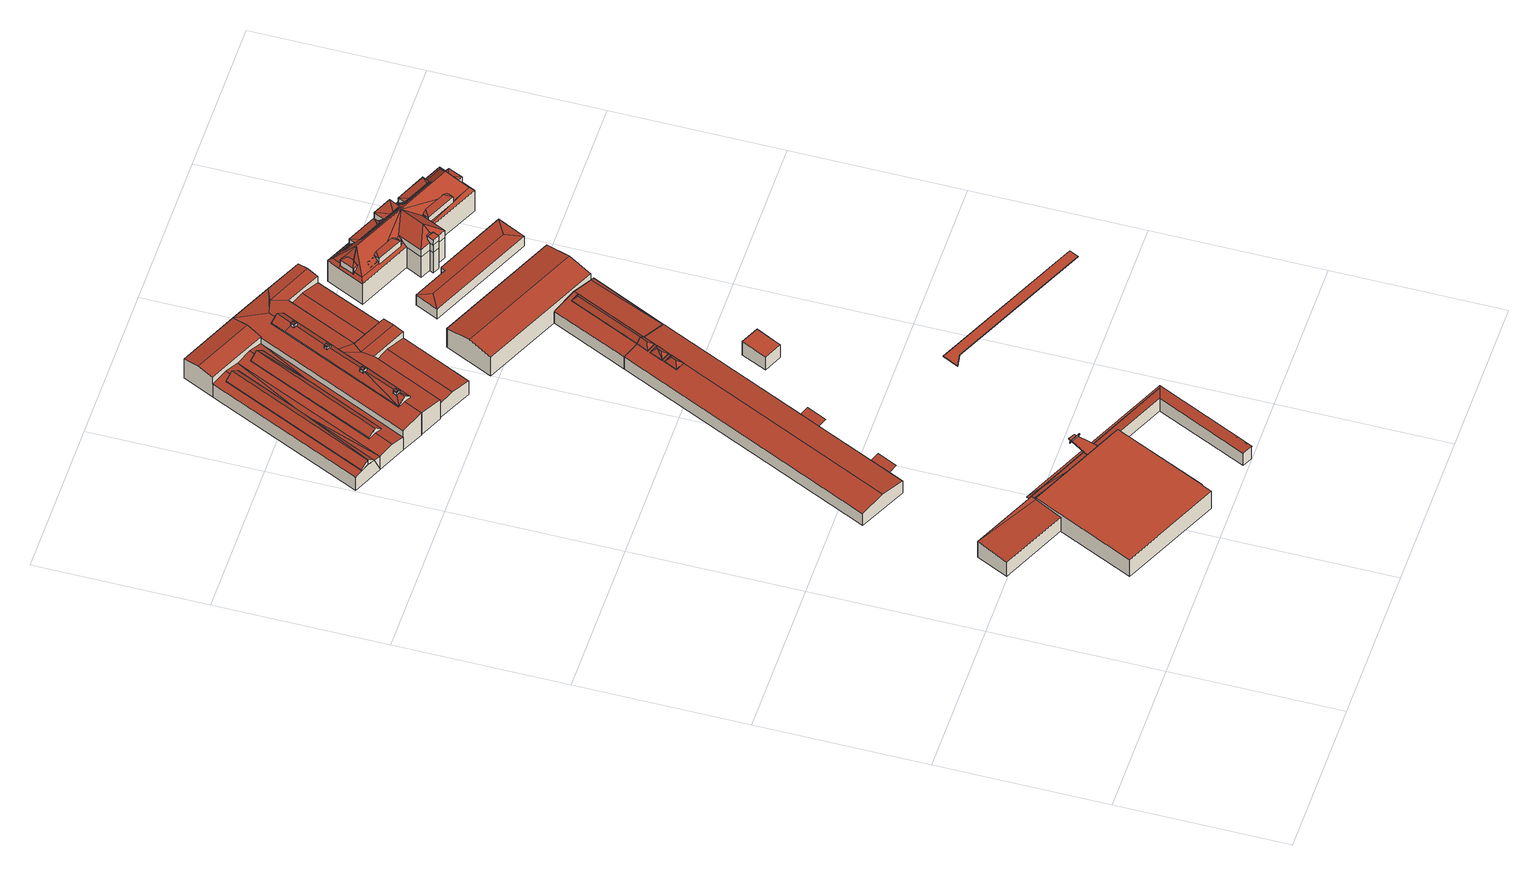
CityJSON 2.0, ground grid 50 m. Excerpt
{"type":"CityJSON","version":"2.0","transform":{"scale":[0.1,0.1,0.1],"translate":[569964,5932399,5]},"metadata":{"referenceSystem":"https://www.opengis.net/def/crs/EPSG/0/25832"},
"CityObjects":{
"building1":{"type":"Building","attributes":{"Grundfläche 2D":"223.556829","Grundhöhe NN":"5.683"},"geometry":[{"type":"Solid","lod":"3","boundaries":[[[[0,1,2]],[[3,4,1,0]],[[5,2,1,4,6]],[[0,2,5,7]],[[3,0,7,8]],[[4,3,8,6]],[[5,6,8,7]]]],"semantics":{"surfaces":[{"type":"RoofSurface"},{"type":"WallSurface"},{"type":"GroundSurface"}],"values":[[0,0,1,1,1,1,2]]}}]},
"building2":{"type":"Building","attributes":{"Grundfläche 2D":"1122.444234","Grundhöhe NN":"5.628"},"children":["building2-1"],"geometry":[{"type":"Solid","lod":"3","boundaries":[[[[9,10,11,12,13,14,15,16,17,18,19,20,21]],[[22,23,24,25,26,27]],[[10,9,28,29]],[[11,10,29,30]],[[12,11,30,31]],[[13,12,31,32]],[[14,13,32,33]],[[15,14,33,34]],[[35,17,16,15,34,36]],[[19,18,37,38]],[[20,19,38,39]],[[21,20,39,40]],[[9,21,40,28]],[[27,26,41,42]],[[22,27,42,43]],[[23,22,43,44]],[[24,23,44,45]],[[45,46,25,24],[35,37,18,17]],[[26,25,46,41]],[[31,30,29,28,40,39,38,37,35,36,34,33,32]],[[42,41,46,45,44,43]]]],"semantics":{"surfaces":[{"type":"RoofSurface"},{"type":"WallSurface"},{"type":"GroundSurface"}],"values":[[0,0,1,1,1,1,1,1,1,1,1,1,1,1,1,1,1,1,1,2,2]]}}]},
"building2-1":{"type":"BuildingInstallation","parents":["building2"],"geometry":[{"type":"MultiSurface","lod":"3","boundaries":[[[47,48,49,50]],[[13,14,47,50]],[[14,15,19,20,48,47]],[[20,21,49,48]],[[21,9,12,13,50,49]]],"semantics":{"surfaces":[{"type":"RoofSurface"},{"type":"WallSurface"}],"values":[0,1,1,1,1]}}]},
"building3":{"type":"Building","attributes":{"Grundfläche 2D":"229.775577","Grundhöhe NN":"5.667"},"geometry":[{"type":"MultiSurface","lod":"3","boundaries":[[[51,52,53]],[[51,54,55,52]],[[56,54,51,57,58,59]],[[59,58,57,60,61,62,63]],[[57,51,53,64,65]],[[66,61,60,57,65,67]],[[62,61,66,68]],[[58,62,68,69]],[[55,58,69,70]],[[64,53,52,55,70]],[[69,68,66,67,65,64,70]],[[63,62,58,59]],[[58,56,59]]],"semantics":{"surfaces":[{"type":"RoofSurface"},{"type":"WallSurface"},{"type":"GroundSurface"}],"values":[0,0,0,0,1,1,1,1,1,1,2,0,0]}}]},
"building4":{"type":"Building","attributes":{"Grundfläche 2D":"1345.569376","Grundhöhe NN":"5.617"},"geometry":[{"type":"MultiSurface","lod":"3","boundaries":[[[71,72,73,74]],[[71,74,75]],[[76,77,78,79]],[[80,81,82,83,84,85,86,87,88,89,90,91,92,93,81,94]],[[86,81,87]],[[89,95,81,93,90]],[[81,95,87]],[[96,97,98,94,81,86,99,100,101]],[[100,102,103,101]],[[96,104,105,106,107,97]],[[72,108,73]],[[71,75,108]],[[72,71,108]],[[77,109,78]],[[76,79,110]],[[77,76,110,109]],[[111,112,113]],[[111,114,115,112]],[[114,111,113,116]],[[74,73,93,92]],[[92,91,75,74]],[[108,75,91,90]],[[73,108,90,93]],[[79,78,87,95]],[[110,79,95,89]],[[89,88,109,110]],[[88,87,78,109]],[[113,112,82,81]],[[116,113,81,80]],[[80,83,115,114,116]],[[112,115,83,82]],[[80,94,117,118]],[[84,83,80,118,119]],[[94,98,120,117]],[[85,84,119,121]],[[99,86,85,121,122]],[[98,97,96,101,100,99,122,120]],[[118,117,120,122,121,119]]],"semantics":{"surfaces":[{"type":"RoofSurface"},{"type":"WallSurface"},{"type":"GroundSurface"}],"values":[0,0,0,0,0,0,0,0,0,0,0,0,0,0,0,0,0,0,0,1,1,1,1,1,1,1,1,1,1,1,1,1,1,1,1,1,1,2]}}]},
"building5":{"type":"Building","attributes":{"Grundfläche 2D":"2780.672027","Grundhöhe NN":"5.609"},"children":["building5-1","building5-2","building5-3","building5-4","building5-5","building5-6","building5-7","building5-8"],"geometry":[{"type":"MultiSurface","lod":"3","boundaries":[[[123,124,125,126,127]],[[123,128,129,124]],[[130,124,129]],[[131,132,133,134,135]],[[134,133,136,137,138,139,140,141,142]],[[143,144,132,131,145,139,138]],[[146,147,148,149,150,151,152,153,154,155]],[[155,156,157,146]],[[157,158,159,146]],[[146,159,160,147]],[[160,159,161,162,163,164,165]],[[161,166,167,162]],[[167,168,169,162]],[[170,163,169]],[[163,162,169]],[[171,172,152,151,173,174,175,164,163,170,176,177]],[[178,179,180,181,182,183,184]],[[185,180,179,186,187]],[[188,189,190,191,192,193,194,195,196,197,198,199,200,201,202,203,204,205,206,207,208,209,184,183,210]],[[183,182,210]],[[211,187,186,190,189]],[[212,195,194,213,214]],[[215,214,179,178,216,217,218,206,205,219,220,221,222,223,201,200,224,225,226,227,228]],[[214,215,212]],[[229,230,231,232]],[[230,233,234,231]],[[235,236,232,231]],[[137,136,237]],[[238,237,136,239,240]],[[241,242,243,244,240,239,245,246,247]],[[247,248,241]],[[248,249,250,241]],[[237,251,250,249,252,253,137]],[[254,255,256,257]],[[258,255,254,259]],[[260,261,170,262]],[[263,264,265,176,261,260]],[[266,267,268,269]],[[270,267,266,271]],[[123,127,140,139,145,128]],[[145,131,129,128]],[[130,129,131,135]],[[124,130,135,134,142,125]],[[140,127,126,125,142,141]],[[151,150,190,186,179,173]],[[148,147,160,165,193,192,191,190,150,149]],[[165,164,175,213,194,193]],[[173,179,214,213,175,174]],[[230,229,238,240,244,233]],[[242,234,233,244,243]],[[231,234,242,241]],[[241,250,251,236,235,231]],[[232,236,251,237]],[[229,232,237,238]],[[144,143,138,137,272,273]],[[257,256,274,275]],[[260,262,276,277,245,263]],[[136,133,132,177,176,265,264,263,245,239]],[[261,176,170]],[[170,278,276,262]],[[177,132,144,171]],[[171,144,273,279,172]],[[152,172,279,280]],[[153,152,280,281]],[[155,154,153,281,282,270,271]],[[156,155,271,266,269]],[[158,157,156,269,283,274,256]],[[159,158,256,255,258]],[[159,258,259,161]],[[166,161,259,254,257]],[[167,166,257,275,284,168]],[[170,169,168,284,278]],[[269,268,285,283]],[[285,268,267,270,282]],[[246,245,277,286]],[[137,253,272]],[[287,288,272,252,249,248,247,246,286,289]],[[272,253,252]],[[288,287,289,286,277,276,278,284,275,274,283,285,282,281,280,279,273,272]]],"semantics":{"surfaces":[{"type":"RoofSurface"},{"type":"WallSurface"},{"type":"GroundSurface"}],"values":[0,0,0,0,0,0,0,0,0,0,0,0,0,0,0,0,0,0,0,0,0,0,0,0,0,0,0,0,0,0,0,0,0,0,0,0,0,0,0,1,1,1,1,1,1,1,1,1,1,1,1,1,1,1,1,1,1,1,1,1,1,1,1,1,1,1,1,1,1,1,1,1,1,1,1,1,1,1,2]}}]},
"building5-1":{"type":"BuildingInstallation","parents":["building5"],"geometry":[{"type":"MultiSurface","lod":"3","boundaries":[[[290,291,292,293,294]],[[295,296,290,294,297]],[[298,297,294,293,299]],[[300,296,295,297,298,301]],[[302,291,290,296,300]],[[299,293,292,291,302,303]]],"semantics":{"surfaces":[{"type":"RoofSurface"},{"type":"WallSurface"}],"values":[0,0,1,1,1,1]}}]},
"building5-2":{"type":"BuildingInstallation","parents":["building5"],"geometry":[{"type":"MultiSurface","lod":"3","boundaries":[[[304,305,306,307,308,309,310],[300,301,298,299,303,302]],[[218,305,304,310,207,206]],[[216,307,306,305,218,217]],[[307,216,178]],[[209,308,307,178,184]],[[207,310,309,308,209,208]]],"semantics":{"surfaces":[{"type":"RoofSurface"},{"type":"WallSurface"}],"values":[0,1,1,1,1,1]}}]},
"building5-3":{"type":"BuildingInstallation","parents":["building5"],"geometry":[{"type":"MultiSurface","lod":"3","boundaries":[[[311,312,313,314,315,316,317],[318,319,320,321,322,323,324]],[[196,195,212,215,312,311,198,197]],[[227,226,225,224,316,315,314,313,312,215,228]],[[199,317,316,224,200]],[[311,317,199,198]]],"semantics":{"surfaces":[{"type":"RoofSurface"},{"type":"WallSurface"}],"values":[0,1,1,1,1]}}]},
"building5-4":{"type":"BuildingInstallation","parents":["building5"],"geometry":[{"type":"MultiSurface","lod":"3","boundaries":[[[325,326,327,328,329,330,331,332,333],[334,335,336,337,338,339,340,341,342]],[[181,327,326,325,210,182]],[[180,329,328,327,181,343]],[[180,185,329]],[[211,331,330,329,185,187]],[[332,331,211,189]],[[210,325,333,332,189,188]]],"semantics":{"surfaces":[{"type":"RoofSurface"},{"type":"WallSurface"}],"values":[0,1,1,1,1,1,1]}}]},
"building5-5":{"type":"BuildingInstallation","parents":["building5"],"geometry":[{"type":"MultiSurface","lod":"3","boundaries":[[[344,345,346,347,348,349],[350,351,352,353,354]],[[223,349,348,202,201]],[[223,222,349]],[[222,221,349]],[[219,345,344,349,221,220]],[[346,345,219,205]],[[203,347,346,205,204]],[[348,347,203,202]]],"semantics":{"surfaces":[{"type":"RoofSurface"},{"type":"WallSurface"}],"values":[0,1,1,1,1,1,1,1]}}]},
"building5-6":{"type":"BuildingInstallation","parents":["building5"],"geometry":[{"type":"MultiSurface","lod":"3","boundaries":[[[355,356,357,358,359]],[[358,357,360,361,362]],[[363,362,361]],[[320,360,357,356,321]],[[363,318,324,362]],[[323,359,358,362,324]],[[321,356,355,359,323,322]],[[361,360,320,319]],[[363,361,319,318]]],"semantics":{"surfaces":[{"type":"RoofSurface"},{"type":"WallSurface"}],"values":[0,0,0,1,1,1,1,1,1]}}]},
"building5-7":{"type":"BuildingInstallation","parents":["building5"],"geometry":[{"type":"MultiSurface","lod":"3","boundaries":[[[364,365,366,367]],[[366,365,368,369,370]],[[352,368,365,364,353]],[[354,367,366,370,350]],[[350,370,369,368,352,351]],[[364,367,354,353]]],"semantics":{"surfaces":[{"type":"RoofSurface"},{"type":"WallSurface"}],"values":[0,0,1,1,1,1]}}]},
"building5-8":{"type":"BuildingInstallation","parents":["building5"],"geometry":[{"type":"MultiSurface","lod":"3","boundaries":[[[371,372,373,374,375,376]],[[374,373,377,378,379]],[[337,377,373,372,339,338]],[[379,335,334,374]],[[374,334,342,375]],[[376,375,342,341]],[[339,372,371,376,341,340]],[[335,379,378,377,337,336]]],"semantics":{"surfaces":[{"type":"RoofSurface"},{"type":"WallSurface"}],"values":[0,0,1,1,1,1,1,1]}}]},
"building6":{"type":"Building","attributes":{"Grundfläche 2D":"49.546944","Grundhöhe NN":"5.622"},"geometry":[{"type":"Solid","lod":"3","boundaries":[[[[380,381,382,383]],[[384,385,383,382]],[[385,386,380,383]],[[386,387,381,380]],[[387,384,382,381]],[[387,386,385,384]]]],"semantics":{"surfaces":[{"type":"RoofSurface"},{"type":"WallSurface"},{"type":"GroundSurface"}],"values":[[0,1,1,1,1,2]]}}]},
"building7":{"type":"Building","attributes":{"Grundfläche 2D":"393.162355","Grundhöhe NN":"5.571"},"geometry":[{"type":"Solid","lod":"3","boundaries":[[[[388,389,115,114]],[[390,388,114,116]],[[388,390,389]],[[80,94,391,392,393,84,83,394,395]],[[396,397,392,391,94]],[[98,398,396]],[[398,397,396]],[[83,80,116,114,115]],[[390,116,80,395]],[[395,394,389,390]],[[115,389,394,83]],[[80,83,84,119,118]],[[94,80,118,117]],[[98,396,94,117,120]],[[398,98,120,399]],[[393,392,397,398,399,400]],[[84,393,400,119]],[[120,117,118,119,400,399]]]],"semantics":{"surfaces":[{"type":"RoofSurface"},{"type":"WallSurface"},{"type":"GroundSurface"}],"values":[[0,0,0,0,0,0,0,1,1,1,1,1,1,1,1,1,1,2]]}}]},
"building8":{"type":"Building","attributes":{"Grundfläche 2D":"158.220323","Grundhöhe NN":"11.108"},"geometry":[{"type":"Solid","lod":"3","boundaries":[[[[401,402,403,404,405]],[[401,405,406,407]],[[402,401,407,408]],[[403,402,408,409]],[[404,403,409,410]],[[405,404,410,406]],[[410,409,408,407,406]]]],"semantics":{"surfaces":[{"type":"RoofSurface"},{"type":"WallSurface"},{"type":"GroundSurface"}],"values":[[0,1,1,1,1,1,2]]}}]},
"building9":{"type":"Building","attributes":{"Grundfläche 2D":"624.487000","Grundhöhe NN":"5.607"},"geometry":[{"type":"Solid","lod":"3","boundaries":[[[[411,412,413,414]],[[413,415,416,414]],[[412,411,417,418]],[[415,413,412,418,419]],[[416,415,419,420]],[[417,411,414,416,420]],[[418,417,420,419]]]],"semantics":{"surfaces":[{"type":"RoofSurface"},{"type":"WallSurface"},{"type":"GroundSurface"}],"values":[[0,0,1,1,1,1,2]]}}]},
"building10":{"type":"Building","attributes":{"Grundfläche 2D":"300.097870","Grundhöhe NN":"5.500"},"geometry":[{"type":"Solid","lod":"3","boundaries":[[[[421,422,423,424]],[[422,425,423]],[[421,424,426]],[[422,421,426,427,428,425]],[[429,430,424,423]],[[430,431,426,424]],[[431,432,427,426]],[[432,433,428,427]],[[433,434,425,428]],[[434,429,423,425]],[[434,433,432,431,430,429]]]],"semantics":{"surfaces":[{"type":"RoofSurface"},{"type":"WallSurface"},{"type":"GroundSurface"}],"values":[[0,0,0,0,1,1,1,1,1,1,2]]}}]},
"building11":{"type":"Building","attributes":{"Grundfläche 2D":"614.192142","Grundhöhe NN":"5.825"},"children":["building11-1","building11-2","building11-3","building11-4","building11-5","building11-6","building11-7","building11-8","building11-9","building11-10","building11-11","building11-12","building11-13","building11-14","building11-15","building11-16","building11-17","building11-18","building11-19","building11-20","building11-21","building11-22","building11-23","building11-24","building11-25","building11-26","building11-27","building11-28","building11-29"],"geometry":[{"type":"MultiSurface","lod":"3","boundaries":[[[435,436,437,438,439]],[[440,441,442,443,444]],[[437,443,442,441,439,438]],[[445,446,447,448,449,450,451,452,453,454,455,456,457,458,444,443,437,436,459,460,461,462,463,464,465,466,467,468,469,470,471,472,473]],[[463,465,464]],[[470,469,468,467,474,475,476]],[[465,477,474,467,466]],[[478,479,463,462]],[[463,479,465]],[[479,477,465]],[[480,481,482,483,484,485,486,487]],[[488,445,489,490]],[[445,473,491]],[[445,491,489]],[[459,489,491,492,460]],[[493,494,495,445,488]],[[496,497,498,499,494,493,487,486]],[[500,501,502,503,504]],[[505,448,447,506,507,508,509,510,511]],[[512,513,514,482,481,515,516,517]],[[518,519,520,521,522,523,447,446,486,485,524,525,526,527,517,516,528,529]],[[523,506,447]],[[446,445,495,530]],[[531,446,530,532]],[[531,533,446]],[[496,486,446,533,534,535]],[[536,456,455,537,538]],[[454,453,539,538,537,455]],[[539,453,452]],[[508,507,506,523,522,540,541]],[[542,540,522,521]],[[541,509,508]],[[543,544,513,512,545,546]],[[517,527,526,547,546,545,512]],[[547,526,525]],[[548,549,550,535,534,533]],[[551,552,548,533,531,532]],[[553,551,532,530]],[[554,555,556,557,500,504,558,559,560]],[[561,518,529,562,504,503]],[[563,558,504,562,516,515]],[[564,565,566,567,568]],[[569,564,568,570]],[[571,569,570]],[[572,505,573,574]],[[575,520,519,573,505,511,576]],[[577,578,579,580,505,572]],[[577,581,449,578]],[[449,582,578]],[[583,458,457,584,585,450,449,581]],[[565,564,569,571,582,449,448,505,580,566]],[[439,586,490,489,459,436,435]],[[458,583,587,441,440,444]],[[587,586,439,441]],[[584,457,456,536,538]],[[450,585,539,452,451]],[[585,584,538,539]],[[575,576,541,540]],[[511,510,509,541,576]],[[520,575,540,542,521]],[[514,513,544,543,546,483,482]],[[525,524,485,484,547]],[[484,483,546,547]],[[551,553,530,495,494]],[[494,499,552,551]],[[499,498,548,552]],[[549,548,498,497]],[[535,550,549,497,496]],[[588,589,590,559]],[[590,589,591,592]],[[592,591,593,502]],[[593,594,503,502]],[[503,594,574,573,519,518,561]],[[562,529,528]],[[516,562,528]],[[563,515,481,480,595,558]],[[595,588,559,558]],[[491,473,472,471,470,476,475,474]],[[460,492,477,479,478,462,461]],[[492,491,474,477]],[[568,567,566,580,579]],[[579,578,570,568]],[[571,570,578,582]],[[596,597,598,599,586,587,600,601]],[[595,480,602,603]],[[588,595,603,604]],[[589,588,604,605]],[[591,589,605,606]],[[593,591,606,607]],[[594,593,607,608]],[[574,594,608,609]],[[572,574,609,610]],[[581,577,572,610,611]],[[583,581,611,612]],[[587,583,612,596,601,600]],[[586,599,598,597,613,490]],[[488,490,613,614]],[[487,493,488,614,615]],[[480,487,615,602]],[[609,608,607,606,605,604,603,602,615,614,613,597,596,612,611,610]]],"semantics":{"surfaces":[{"type":"RoofSurface"},{"type":"WallSurface"},{"type":"GroundSurface"}],"values":[0,0,0,0,0,0,0,0,0,0,0,0,0,0,0,0,0,0,0,0,0,0,0,0,0,0,0,0,0,0,0,0,0,0,0,0,0,0,0,0,0,0,0,0,0,0,0,0,0,0,0,1,1,1,1,1,1,1,1,1,1,1,1,1,1,1,1,1,1,1,1,1,1,1,1,1,1,1,1,1,1,1,1,1,1,1,1,1,1,1,1,1,1,1,1,1,1,1,1,2]}}]},
"building11-1":{"type":"BuildingInstallation","parents":["building11"],"geometry":[{"type":"MultiSurface","lod":"3","boundaries":[[[616,617,618,619,620]],[[621,622,617,616]],[[622,623,618,617]],[[623,624,619,618]],[[624,625,621,616,620,619]]],"semantics":{"surfaces":[{"type":"RoofSurface"},{"type":"WallSurface"}],"values":[0,1,1,1,1]}}]},
"building11-2":{"type":"BuildingInstallation","parents":["building11"],"geometry":[{"type":"MultiSurface","lod":"3","boundaries":[[[626,627,628,629,630]],[[630,631,632,627,626]],[[632,633,628,627]],[[633,634,629,628]],[[634,631,630,629]]],"semantics":{"surfaces":[{"type":"RoofSurface"},{"type":"WallSurface"}],"values":[0,1,1,1,1]}}]},
"building11-3":{"type":"BuildingInstallation","parents":["building11"],"geometry":[{"type":"MultiSurface","lod":"3","boundaries":[[[635,636,637,638]],[[639,640,635,638]],[[641,636,635,640]],[[641,642,637,636]],[[638,637,642,639]]],"semantics":{"surfaces":[{"type":"RoofSurface"},{"type":"WallSurface"}],"values":[0,1,1,1,1]}}]},
"building11-4":{"type":"BuildingInstallation","parents":["building11"],"geometry":[{"type":"MultiSurface","lod":"3","boundaries":[[[643,644,645,646,647,648,649]],[[650,651,649,648,647,646,652,653]],[[643,649,651,654]],[[646,645,655,652]],[[645,644,656,655]],[[644,643,654,656]]],"semantics":{"surfaces":[{"type":"RoofSurface"},{"type":"WallSurface"}],"values":[0,1,1,1,1,1]}}]},
"building11-5":{"type":"BuildingInstallation","parents":["building11"],"geometry":[{"type":"MultiSurface","lod":"3","boundaries":[[[657,658,659,660,661]],[[658,657,662,663]],[[663,664,659,658]],[[661,660,659,664,665,666]],[[666,662,657,661]]],"semantics":{"surfaces":[{"type":"RoofSurface"},{"type":"WallSurface"}],"values":[0,1,1,1,1]}}]},
"building11-6":{"type":"BuildingInstallation","parents":["building11"],"geometry":[{"type":"MultiSurface","lod":"3","boundaries":[[[667,668,669,670]],[[669,668,671,672]],[[670,669,672,673]],[[667,670,673,674]],[[668,667,674,671]]],"semantics":{"surfaces":[{"type":"RoofSurface"},{"type":"WallSurface"}],"values":[0,1,1,1,1]}}]},
"building11-7":{"type":"BuildingInstallation","parents":["building11"],"geometry":[{"type":"MultiSurface","lod":"3","boundaries":[[[675,676,677,678]],[[678,677,679,680]],[[675,678,680,681]],[[676,675,681,682]],[[677,676,682,679]]],"semantics":{"surfaces":[{"type":"RoofSurface"},{"type":"WallSurface"}],"values":[0,1,1,1,1]}}]},
"building11-8":{"type":"BuildingInstallation","parents":["building11"],"geometry":[{"type":"MultiSurface","lod":"3","boundaries":[[[683,684,685,686]],[[559,590,684,683,560]],[[590,592,685,684]],[[686,685,592,502,501]],[[683,686,501,500,687,688,554,560]],[[500,557,687]]],"semantics":{"surfaces":[{"type":"RoofSurface"},{"type":"WallSurface"}],"values":[0,1,1,1,1,1]}}]},
"building11-9":{"type":"BuildingInstallation","parents":["building11"],"geometry":[{"type":"MultiSurface","lod":"3","boundaries":[[[689,690,691,692,693]],[[694,691,690,689,695,691]],[[693,692,696,697]],[[689,693,697,695]],[[692,691,694,696]]],"semantics":{"surfaces":[{"type":"RoofSurface"},{"type":"WallSurface"}],"values":[0,1,1,1,1]}}]},
"building11-10":{"type":"BuildingInstallation","parents":["building11"],"geometry":[{"type":"MultiSurface","lod":"3","boundaries":[[[698,699,700,701,702,703,704,705,706]],[[704,707,708,706,705]],[[709,700,699,698,706,708,710]],[[711,712,713,707,704,703,702,701]],[[709,711,701,700]]],"semantics":{"surfaces":[{"type":"RoofSurface"},{"type":"WallSurface"}],"values":[0,1,1,1,1]}}]},
"building11-11":{"type":"BuildingInstallation","parents":["building11"],"geometry":[{"type":"MultiSurface","lod":"3","boundaries":[[[714,715,716,717,718,719]],[[720,717,716,715,721,717]],[[722,719,718,717,720,723]],[[714,719,722,724]],[[715,714,724,721]]],"semantics":{"surfaces":[{"type":"RoofSurface"},{"type":"WallSurface"}],"values":[0,1,1,1,1]}}]},
"building11-12":{"type":"BuildingInstallation","parents":["building11"],"geometry":[{"type":"MultiSurface","lod":"3","boundaries":[[[725,726,727,728,729]],[[730,731,728,727]],[[732,733,726,725]],[[733,730,727,726]],[[731,734,732,725,729,728]]],"semantics":{"surfaces":[{"type":"RoofSurface"},{"type":"WallSurface"}],"values":[0,1,1,1,1]}}]},
"building11-13":{"type":"BuildingInstallation","parents":["building11"],"geometry":[{"type":"MultiSurface","lod":"3","boundaries":[[[735,736,737,738,739,740]],[[736,735,740,741,742]],[[742,743,737,736]],[[737,743,744,739,738]],[[740,739,744,741]]],"semantics":{"surfaces":[{"type":"RoofSurface"},{"type":"WallSurface"}],"values":[0,1,1,1,1]}}]},
"building11-14":{"type":"BuildingInstallation","parents":["building11"],"geometry":[{"type":"MultiSurface","lod":"3","boundaries":[[[745,746,747,748]],[[749,750,747,746]],[[751,749,746,745]],[[750,752,748,747]],[[752,751,745,748]]],"semantics":{"surfaces":[{"type":"RoofSurface"},{"type":"WallSurface"}],"values":[0,1,1,1,1]}}]},
"building11-15":{"type":"BuildingInstallation","parents":["building11"],"geometry":[{"type":"MultiSurface","lod":"3","boundaries":[[[753,754,755,756]],[[754,753,757,758]],[[756,755,759,760]],[[753,756,760,757]],[[755,754,758,759]]],"semantics":{"surfaces":[{"type":"RoofSurface"},{"type":"WallSurface"}],"values":[0,1,1,1,1]}}]},
"building11-16":{"type":"BuildingInstallation","parents":["building11"],"geometry":[{"type":"MultiSurface","lod":"3","boundaries":[[[761,762,763,764,765,766]],[[767,768,764,763]],[[766,769,770,762,761]],[[770,767,763,762]],[[764,768,769,766,765]]],"semantics":{"surfaces":[{"type":"RoofSurface"},{"type":"WallSurface"}],"values":[0,1,1,1,1]}}]},
"building11-17":{"type":"BuildingInstallation","parents":["building11"],"geometry":[{"type":"MultiSurface","lod":"3","boundaries":[[[771,772,773,774,775,776,777,778,779]],[[780,781,782,775,774,773]],[[782,783,776,775]],[[783,784,785,779,778,777,776]],[[785,786,780,773,772,771,779]]],"semantics":{"surfaces":[{"type":"RoofSurface"},{"type":"WallSurface"}],"values":[0,1,1,1,1]}}]},
"building11-18":{"type":"BuildingInstallation","parents":["building11"],"geometry":[{"type":"MultiSurface","lod":"3","boundaries":[[[787,788,789,790,791]],[[792,793,790,789]],[[793,794,791,790]],[[789,788,795,792]],[[788,787,791,794,796,795]]],"semantics":{"surfaces":[{"type":"RoofSurface"},{"type":"WallSurface"}],"values":[0,1,1,1,1]}}]},
"building11-19":{"type":"BuildingInstallation","parents":["building11"],"geometry":[{"type":"MultiSurface","lod":"3","boundaries":[[[797,798,799,800]],[[798,797,801,802]],[[802,803,799,798]],[[803,804,800,799]],[[804,801,797,800]]],"semantics":{"surfaces":[{"type":"RoofSurface"},{"type":"WallSurface"}],"values":[0,1,1,1,1]}}]},
"building11-20":{"type":"BuildingInstallation","parents":["building11"],"geometry":[{"type":"MultiSurface","lod":"3","boundaries":[[[805,806,807,808]],[[809,810,808,807]],[[810,811,805,808]],[[811,812,806,805]],[[812,809,807,806]]],"semantics":{"surfaces":[{"type":"RoofSurface"},{"type":"WallSurface"}],"values":[0,1,1,1,1]}}]},
"building11-21":{"type":"BuildingInstallation","parents":["building11"],"geometry":[{"type":"MultiSurface","lod":"3","boundaries":[[[813,814,815,816,817,818]],[[819,817,816,815,820,821]],[[818,817,819,822]],[[823,814,813,818,822,464]],[[815,814,823,820]]],"semantics":{"surfaces":[{"type":"RoofSurface"},{"type":"WallSurface"}],"values":[0,1,1,1,1]}}]},
"building11-22":{"type":"BuildingInstallation","parents":["building11"],"geometry":[{"type":"MultiSurface","lod":"3","boundaries":[[[824,825,826,827,828]],[[827,826,829,830]],[[826,825,831,829]],[[832,824,828,827,830,833]],[[825,824,832,831]]],"semantics":{"surfaces":[{"type":"RoofSurface"},{"type":"WallSurface"}],"values":[0,1,1,1,1]}}]},
"building11-23":{"type":"BuildingInstallation","parents":["building11"],"geometry":[{"type":"MultiSurface","lod":"3","boundaries":[[[834,835,836]],[[836,837,838,834]],[[839,840,837,836]],[[840,841,838,837]],[[841,835,834,838]],[[835,842,835,834]],[[842,839,836,835]]],"semantics":{"surfaces":[{"type":"RoofSurface"},{"type":"WallSurface"}],"values":[0,0,1,1,1,1,1]}}]},
"building11-24":{"type":"BuildingInstallation","parents":["building11"],"geometry":[{"type":"MultiSurface","lod":"3","boundaries":[[[843,844,845,846,847]],[[848,849,843,847]],[[849,850,844,843]],[[844,850,851,846,845]],[[851,848,847,846]]],"semantics":{"surfaces":[{"type":"RoofSurface"},{"type":"WallSurface"}],"values":[0,1,1,1,1]}}]},
"building11-25":{"type":"BuildingInstallation","parents":["building11"],"geometry":[{"type":"MultiSurface","lod":"3","boundaries":[[[852,853,854,855,856]],[[857,854,853,852,858,852]],[[855,854,857,859]],[[856,855,859,860]],[[852,856,860,858]]],"semantics":{"surfaces":[{"type":"RoofSurface"},{"type":"WallSurface"}],"values":[0,1,1,1,1]}}]},
"building11-26":{"type":"BuildingInstallation","parents":["building11"],"geometry":[{"type":"MultiSurface","lod":"3","boundaries":[[[861,862,863,864]],[[861,864,865,866]],[[862,861,866,867]],[[864,863,868,865]],[[863,862,867,868]]],"semantics":{"surfaces":[{"type":"RoofSurface"},{"type":"WallSurface"}],"values":[0,1,1,1,1]}}]},
"building11-27":{"type":"BuildingInstallation","parents":["building11"],"geometry":[{"type":"MultiSurface","lod":"3","boundaries":[[[869,870,871,872,873,874]],[[869,874,875,876]],[[872,871,877,878]],[[875,874,873,872,878,879]],[[877,871,870,869,876,880]]],"semantics":{"surfaces":[{"type":"RoofSurface"},{"type":"WallSurface"}],"values":[0,1,1,1,1]}}]},
"building11-28":{"type":"BuildingInstallation","parents":["building11"],"geometry":[{"type":"MultiSurface","lod":"3","boundaries":[[[688,687,556,555]],[[557,556,687]],[[555,554,688]]],"semantics":{"surfaces":[{"type":"RoofSurface"},{"type":"WallSurface"}],"values":[0,1,1]}}]},
"building11-29":{"type":"BuildingInstallation","parents":["building11"],"geometry":[{"type":"MultiSurface","lod":"3","boundaries":[[[600,881,882,883]],[[882,884,885,883]],[[884,886,887,885]],[[886,888,889,887]],[[890,599,889,888]],[[883,885,887,889,599,598,601,600]],[[890,888,886,884,882,881,891,892]],[[601,891,881,600]],[[599,890,892,598]],[[892,891,601,598]]],"semantics":{"surfaces":[{"type":"RoofSurface"},{"type":"WallSurface"},{"type":"OuterCeilingSurface"}],"values":[0,0,0,0,0,1,1,1,1,2]}}]}
},
"vertices":[
[249,598,68],[438,493,68],[445,507,68],[205,504,62],[401,413,62],[445,507,7],[401,413,7],[249,598,7],[205,504,7],
[689,453,67],[692,463,67],[673,472,67],[667,463,67],[660,466,67],[659,464,67],[665,461,67],[665,460,67],[630,405,67],[669,387,67],[688,450,67],[695,448,67],[696,450,67],[610,85,73],[611,84,73],[737,355,73],[438,493,73],[298,191,73],[595,53,73],[689,453,65],[692,463,65],[673,472,65],[667,463,65],[660,466,65],[659,464,65],[665,461,65],[630,405,65],[665,460,65],[669,387,65],[688,450,65],[695,448,65],[696,450,65],[298,191,6],[595,53,6],[610,85,6],[611,84,6],[737,355,6],[438,493,6],
[659,464,70],[695,448,70],[696,450,70],[660,466,70],
[630,405,56],[445,507,55],[438,493,56],[452,523,53],[448,515,54],[931,301,53],[889,285,56],[929,296,53],[936,299,53],[889,284,56],[765,16,56],[795,2,53],[798,1,53],[438,493,7],[889,285,7],[765,16,7],[889,284,7],[795,2,7],[929,296,7],[448,515,7],
[658,1609,79],[652,1594,79],[661,1577,67],[679,1615,67],[654,1627,63],[638,1563,79],[631,1548,79],[639,1530,67],[657,1569,67],[698,1658,65],[682,1622,65],[657,1634,61],[674,1669,61],[627,1691,52],[270,922,52],[341,888,65],[639,1530,65],[615,1542,61],[633,1580,61],[636,1588,61],[654,1627,61],[679,1615,65],[661,1577,65],[699,1658,65],[657,1569,65],[538,1123,52],[565,1182,52],[770,1624,52],[413,855,52],[433,897,52],[460,956,52],[457,886,58],[484,944,58],[540,1123,53],[562,1112,58],[589,1171,58],[567,1181,53],[636,1588,63],[615,1542,63],[633,1580,63],[673,1641,79],[657,1634,63],[682,1622,67],[684,1664,79],[674,1669,63],[698,1658,67],[699,1658,6],[698,1658,6],[627,1691,6],[770,1624,6],[270,922,6],[413,855,6],
[165,2243,84],[342,2624,84],[320,2634,65],[235,2452,65],[143,2253,65],[186,2233,65],[289,2454,65],[363,2614,65],[289,2454,61],[392,2628,57],[352,2647,66],[341,2624,66],[363,2614,61],[308,2667,57],[95,2208,57],[139,2188,65],[165,2243,65],[143,2253,61],[235,2452,62],[320,2634,62],[161,2178,61],[179,2169,57],[186,2233,61],[418,2357,83],[397,2406,88],[367,2342,88],[361,2328,88],[294,2184,88],[273,2194,92],[247,2138,92],[314,2107,81],[316,2110,81],[413,2320,81],[520,2271,81],[535,2302,83],[550,2335,81],[443,2384,81],[403,2419,88],[540,2595,81],[522,2641,86],[474,2629,92],[462,2603,92],[484,2593,88],[645,2546,81],[660,2578,86],[674,2609,81],[566,2659,81],[437,2719,82],[179,2169,81],[246,2138,92],[251,2204,88],[421,2571,88],[440,2613,88],[394,2627,82],[392,2628,81],[330,2322,110],[251,2204,92],[276,2217,105],[280,2227,106],[286,2224,111],[287,2224,111],[331,2321,111],[275,2216,105],[273,2194,111],[281,2213,111],[291,2220,106],[288,2212,106],[294,2184,92],[361,2328,92],[403,2419,92],[484,2593,92],[462,2603,111],[439,2555,111],[440,2554,110],[443,2553,108],[445,2552,106],[440,2541,106],[434,2544,111],[389,2447,111],[396,2444,106],[390,2433,106],[388,2435,108],[384,2436,111],[336,2332,111],[342,2329,106],[341,2327,106],[337,2318,106],[292,2222,106],[287,2211,106],[434,2557,106],[440,2613,92],[421,2571,92],[433,2557,106],[325,2324,106],[329,2333,106],[330,2335,106],[378,2439,106],[382,2448,106],[383,2450,106],[388,2448,109],[388,2448,110],[428,2546,106],[429,2547,106],[430,2551,106],[431,2552,106],[432,2555,106],[275,2656,65],[253,2666,84],[51,2229,84],[178,2446,65],[231,2676,65],[28,2239,65],[52,2228,83],[72,2219,65],[178,2446,62],[275,2656,62],[265,2687,65],[254,2665,65],[51,2229,65],[28,2239,61],[130,2459,61],[231,2676,61],[217,2709,57],[4,2249,57],[50,2228,65],[51,2228,65],[52,2227,65],[52,2228,65],[72,2219,62],[73,2218,62],[95,2208,58],[588,2572,68],[491,2362,68],[550,2335,57],[645,2546,57],[443,2384,57],[540,2595,57],[238,2755,92],[415,2673,92],[259,2801,82],[217,2709,82],[308,2667,82],[392,2628,82],[461,2298,68],[363,2087,68],[421,2060,58],[520,2271,58],[316,2110,58],[413,2320,58],[95,2208,6],[179,2169,6],[550,2335,6],[645,2546,6],[259,2801,6],[217,2709,6],[437,2719,6],[246,2138,6],[247,2138,6],[314,2107,6],[316,2110,6],[520,2271,6],[674,2609,6],[421,2060,6],[4,2249,6],[51,2228,6],[52,2227,6],[50,2228,6],
[332,2322,120],[337,2320,118],[340,2328,118],[341,2329,118],[336,2331,120],[330,2332,118],[327,2325,118],[331,2333,118],[331,2333,116],[341,2329,116],[327,2325,116],[330,2332,116],[337,2320,116],[340,2328,116],
[336,2332,116],[330,2335,116],[329,2333,116],[325,2324,116],[337,2318,116],[341,2327,116],[342,2329,116],
[445,2552,116],[433,2557,116],[432,2555,116],[430,2551,116],[429,2547,116],[428,2546,116],[440,2541,116],[430,2547,116],[431,2550,116],[434,2556,116],[444,2551,116],[443,2550,116],[440,2542,116],[433,2545,116],
[292,2222,116],[286,2224,116],[280,2227,116],[279,2225,116],[275,2216,116],[281,2213,116],[287,2211,116],[288,2212,116],[291,2220,116],[282,2215,116],[277,2217,116],[280,2225,116],[281,2226,116],[286,2223,116],[291,2221,116],[290,2220,116],[287,2212,116],[282,2214,116],[279,2225,106],
[382,2448,116],[378,2439,116],[384,2436,116],[390,2433,116],[396,2444,116],[383,2450,116],[380,2439,116],[384,2447,116],[384,2448,116],[394,2444,116],[390,2435,116],
[443,2550,118],[444,2551,118],[439,2553,120],[435,2545,120],[440,2542,118],[434,2556,118],[431,2550,118],[433,2545,120],[430,2547,118],
[394,2444,118],[389,2446,120],[385,2437,120],[390,2435,118],[384,2448,118],[384,2447,118],[380,2439,118],
[290,2220,118],[291,2221,118],[286,2223,120],[282,2215,120],[282,2214,120],[287,2212,118],[281,2226,118],[280,2225,118],[277,2217,118],
[785,1305,55],[819,1380,58],[765,1405,58],[731,1330,55],[765,1405,6],[731,1330,6],[785,1305,6],[819,1380,6],
[776,1863,79],[772,1880,63],[796,1869,67],[797,1869,65],[803,1883,65],[731,1916,52],[772,1880,61],[796,1869,65],[768,1626,53],[864,1854,55],[875,1849,52],[875,1849,6],[731,1916,6],
[842,830,63],[880,836,63],[1309,636,63],[1322,664,63],[864,877,63],[864,877,61],[842,830,61],[880,836,61],[1309,636,61],[1322,664,61],
[929,1996,80],[566,2164,80],[533,2093,94],[896,1924,94],[500,2023,79],[864,1854,79],[929,1996,6],[566,2164,6],[500,2023,6],[864,1854,6],
[960,2125,47],[704,2244,47],[656,2218,43],[973,2071,43],[688,2286,45],[1012,2154,44],[802,2251,44],[795,2237,45],[656,2218,5],[973,2071,5],[1012,2154,5],[802,2251,5],[795,2237,5],[688,2286,5],
[868,2445,119],[860,2427,119],[880,2415,122],[875,2455,120],[875,2458,119],[925,2419,119],[931,2432,119],[928,2430,120],[890,2410,122],[916,2401,119],[704,2522,98],[715,2459,155],[875,2385,155],[1039,2309,155],[1093,2340,98],[1034,2368,98],[1027,2354,115],[1026,2352,117],[1012,2354,122],[1001,2359,122],[947,2384,122],[936,2394,117],[944,2410,98],[925,2419,98],[868,2445,98],[855,2451,98],[852,2443,107],[848,2435,117],[835,2437,122],[830,2421,140],[834,2437,122],[777,2464,122],[769,2467,122],[760,2476,117],[759,2477,117],[758,2477,117],[759,2478,116],[760,2480,113],[766,2493,98],[767,2495,117],[760,2480,117],[759,2478,117],[856,2454,117],[852,2443,117],[855,2451,117],[807,2348,89],[811,2358,98],[799,2364,98],[798,2362,96],[721,2398,96],[722,2399,98],[661,2428,98],[647,2422,89],[700,2535,89],[872,2452,91],[873,2455,89],[767,2495,95],[856,2454,95],[683,2500,89],[688,2497,94],[692,2495,98],[672,2452,98],[669,2454,95],[668,2454,94],[670,2457,94],[835,2284,124],[837,2283,124],[834,2277,117],[869,2261,117],[842,2313,155],[1051,2247,98],[967,2309,122],[977,2305,122],[986,2301,122],[998,2292,118],[997,2289,115],[991,2275,98],[799,2387,121],[806,2381,118],[805,2377,114],[818,2374,117],[872,2384,153],[784,2394,121],[903,2334,117],[896,2319,98],[900,2317,98],[908,2333,118],[923,2330,122],[967,2310,122],[729,2414,116],[730,2416,118],[743,2413,121],[749,2410,121],[875,2384,154],[877,2382,153],[703,2490,117],[693,2460,122],[700,2477,122],[692,2460,122],[684,2448,117],[683,2447,117],[938,2397,117],[945,2407,118],[945,2413,117],[1035,2371,117],[900,2315,118],[990,2273,118],[900,2317,118],[799,2364,118],[805,2377,118],[798,2366,119],[798,2362,118],[721,2398,118],[668,2454,117],[669,2454,117],[672,2452,117],[688,2497,117],[670,2457,117],[692,2495,117],[819,2291,124],[823,2299,134],[837,2293,134],[833,2285,124],[784,2300,117],[814,2286,117],[817,2293,124],[896,2319,117],[875,2384,155],[817,2372,117],[1055,2293,122],[1052,2279,117],[1051,2278,117],[1062,2273,117],[1065,2271,117],[1062,2308,122],[1085,2314,117],[1071,2321,117],[1054,2233,89],[893,2313,92],[891,2309,89],[900,2315,96],[990,2273,96],[1071,2269,89],[1085,2314,95],[1065,2271,95],[1062,2273,98],[1107,2346,89],[1082,2315,98],[929,2429,89],[945,2413,95],[1035,2371,95],[875,2458,89],[931,2432,89],[814,2286,89],[808,2275,89],[808,2275,117],[828,2265,89],[828,2265,117],[834,2277,89],[869,2261,89],[784,2300,89],[931,2432,8],[875,2458,8],[875,2458,45],[875,2458,47],[931,2432,47],[931,2432,45],[807,2348,8],[784,2300,8],[814,2286,8],[808,2275,8],[828,2265,8],[834,2277,8],[869,2261,8],[891,2309,8],[1054,2233,8],[1107,2346,8],[929,2429,8],[873,2455,8],[700,2535,8],[647,2422,8],
[997,2352,131],[990,2356,131],[986,2348,141],[994,2344,141],[996,2349,135],[997,2352,130],[990,2356,130],[986,2348,140],[994,2344,140],[996,2349,134],
[790,2445,135],[788,2440,141],[796,2437,141],[799,2444,131],[791,2448,131],[791,2448,130],[788,2440,140],[796,2437,140],[799,2444,130],
[701,2426,115],[696,2416,103],[704,2412,103],[708,2422,115],[708,2422,114],[701,2426,114],[696,2416,102],[704,2412,102],
[809,2430,141],[812,2435,135],[813,2438,131],[805,2442,131],[805,2441,132],[804,2439,135],[801,2434,141],[804,2439,134],[801,2434,140],[805,2442,130],[805,2441,131],[809,2430,140],[813,2438,130],[812,2435,134],
[736,2503,102],[732,2493,114],[739,2490,114],[740,2493,111],[743,2499,102],[736,2503,101],[732,2493,113],[739,2490,113],[740,2493,110],[743,2499,101],
[919,2379,141],[923,2387,131],[915,2391,131],[911,2383,141],[923,2387,130],[915,2391,130],[911,2383,140],[919,2379,140],
[938,2406,105],[931,2409,105],[928,2402,114],[935,2398,114],[928,2402,113],[935,2398,113],[938,2406,104],[931,2409,104],
[817,2293,137],[808,2275,137],[828,2265,137],[837,2283,137],[833,2285,134],[819,2291,134],
[888,2394,141],[892,2401,132],[892,2401,131],[885,2405,131],[881,2397,141],[892,2401,130],[888,2394,140],[885,2405,130],[881,2397,140],
[950,2369,136],[951,2370,135],[952,2373,131],[945,2377,131],[943,2374,135],[942,2371,138],[941,2369,141],[946,2367,141],[949,2365,141],[941,2369,140],[949,2365,140],[952,2373,130],[951,2370,134],[945,2377,130],[943,2374,134],[942,2371,137],
[851,2411,141],[859,2407,141],[862,2415,132],[862,2415,131],[856,2418,131],[855,2419,131],[862,2415,130],[859,2407,140],[855,2419,130],[856,2418,130],[851,2411,140],
[825,2433,131],[818,2436,131],[814,2428,141],[821,2425,141],[822,2427,138],[814,2428,140],[821,2425,140],[825,2433,130],[818,2436,130],[822,2427,137],
[960,2367,134],[957,2361,141],[965,2358,141],[967,2363,135],[969,2366,131],[961,2369,131],[961,2369,130],[957,2361,140],[965,2358,140],[969,2366,130],
[976,2362,131],[973,2354,141],[980,2351,141],[984,2358,131],[973,2354,140],[980,2351,140],[976,2362,130],[984,2358,130],
[812,2362,103],[817,2372,115],[809,2376,115],[804,2365,103],[812,2362,102],[817,2372,114],[809,2376,114],[804,2365,102],
[1000,2341,141],[1007,2338,141],[1011,2346,131],[1003,2350,131],[1002,2347,135],[999,2342,141],[1011,2346,130],[1003,2350,130],[999,2342,140],[1007,2338,140],
[934,2373,140],[936,2377,135],[938,2380,131],[931,2383,131],[930,2384,131],[926,2376,141],[927,2375,141],[932,2373,141],[934,2372,141],[938,2380,130],[931,2383,130],[930,2384,130],[926,2376,140],[927,2375,140],[934,2372,140],[934,2373,139],
[747,2487,113],[747,2486,114],[754,2483,114],[759,2492,102],[751,2496,102],[754,2483,113],[759,2492,101],[751,2496,101],[747,2486,113],[747,2487,112],
[716,2419,115],[711,2409,103],[719,2405,103],[723,2415,115],[716,2419,114],[711,2409,102],[719,2405,102],[723,2415,114],
[840,2425,131],[837,2417,141],[844,2414,141],[848,2422,131],[844,2414,140],[848,2422,130],[840,2425,130],[837,2417,140],
[830,2421,141],[833,2429,131],[826,2432,131],[823,2426,138],[822,2424,141],[829,2421,141],[822,2424,140],[826,2432,130],[823,2426,137],[829,2421,140],[833,2429,130],
[900,2398,131],[893,2401,131],[889,2393,141],[896,2390,141],[900,2397,132],[889,2393,140],[896,2390,140],[893,2401,130],[900,2398,130],[900,2397,131],
[770,2458,132],[770,2458,131],[762,2462,131],[759,2454,141],[767,2450,141],[762,2462,130],[759,2454,140],[767,2450,140],[770,2458,130],
[773,2447,141],[781,2444,141],[783,2449,135],[784,2451,131],[777,2455,131],[777,2455,130],[773,2447,140],[781,2444,140],[784,2451,130],
[877,2408,131],[877,2408,132],[873,2400,141],[880,2397,141],[883,2405,131],[873,2400,140],[877,2408,130],[880,2397,140],[883,2405,130],
[862,2439,108],[856,2441,108],[852,2433,118],[858,2431,118],[858,2431,117],[862,2439,107],[856,2441,107],[852,2433,117],
[872,2401,141],[876,2408,132],[876,2409,131],[869,2412,131],[869,2411,132],[866,2404,141],[866,2404,140],[872,2401,140],[876,2409,130],[869,2412,130],[869,2411,131],[876,2408,131],
[934,2440,47],[929,2442,52],[925,2435,52],[921,2446,56],[918,2438,56],[898,2457,56],[894,2449,56],[884,2463,52],[881,2455,52],[878,2466,47],[934,2440,45],[878,2466,45]
]}
